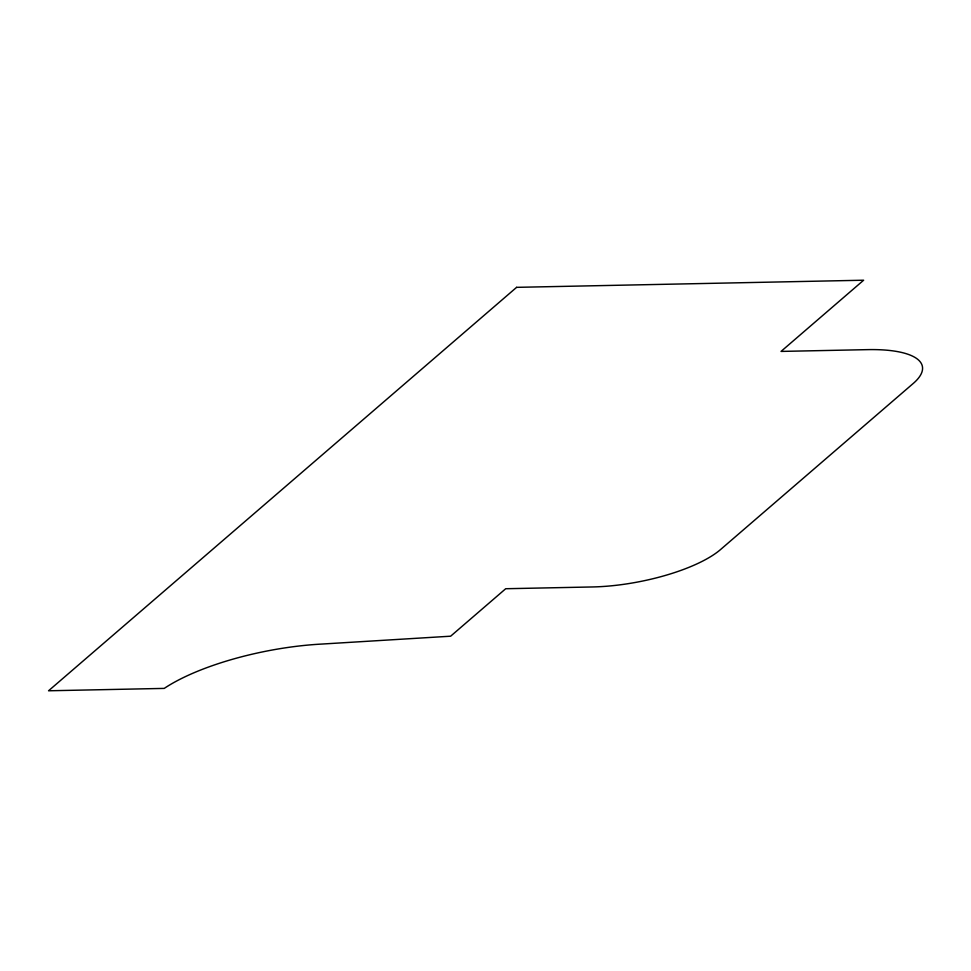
<?xml version="1.0" encoding="UTF-8"?>
<svg xmlns="http://www.w3.org/2000/svg" width="971" height="971" viewBox="0 0 971 971"><rect width="100%" height="100%" fill="white"/><g stroke="black" fill="none" stroke-linecap="round" stroke-linejoin="round"><path stroke-width="1.46" d="M516.608 287.343L48.55 690.782L164.22 688.403A135.345 42.724 -11.1 0 1 322.178 644.04L450.641 636.199L505.709 588.729L592.468 586.957A97.731 30.854 -11.1 0 0 720.518 549.574L913.25 383.448A97.731 30.854 -11.1 0 0 867.795 349.633L781.036 351.417L863.632 280.218L516.608 287.343"/></g></svg>
